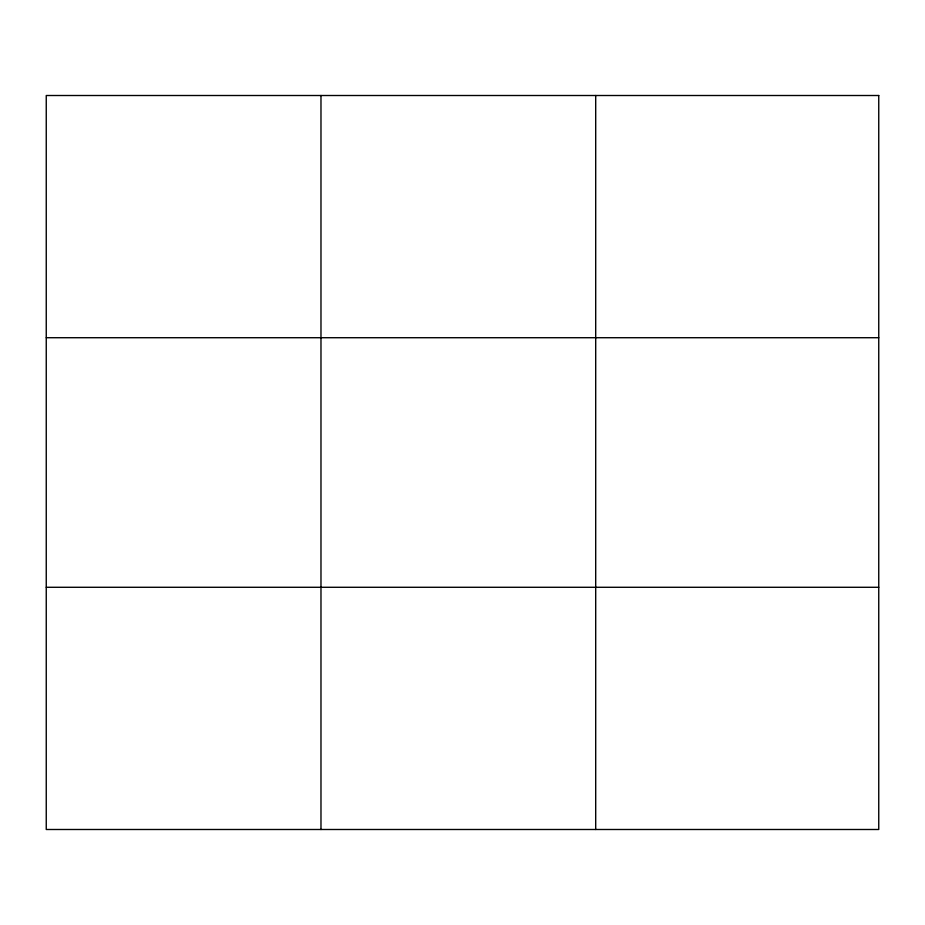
<?xml version="1.0" encoding="UTF-8"?>
<svg xmlns="http://www.w3.org/2000/svg" width="925" height="925" viewBox="0 0 925 925"><rect width="100%" height="100%" fill="white"/><g stroke="black" fill="none" stroke-linecap="round" stroke-linejoin="round"><path stroke-width="1.39" d="M320.975 95.506L320.975 829.494M595.7 95.506L595.7 829.494M46.25 337.717L878.75 337.717M46.25 587.283L878.75 587.283M878.75 95.506L878.75 829.494L46.25 829.494L46.25 95.506L878.75 95.506"/></g></svg>
